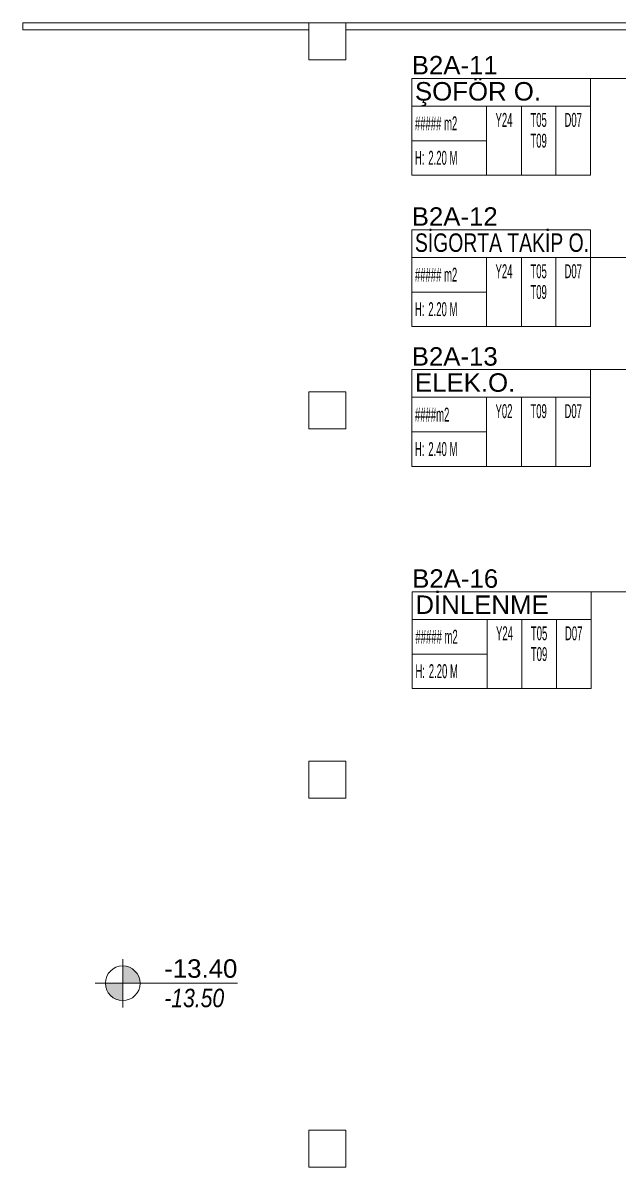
# Model space of a CAD drawing. Header units: metres. Extents: x -17822 to 152406, y -4219 to 19791.
# Drawn here: x 30340 to 31630, y 1600 to 4080 of the extents above; entities that cross this region are included whole.
import ezdxf
from ezdxf.enums import TextEntityAlignment as Align

# ---------------------------------------------------------------- set-up
doc = ezdxf.new("R2010")
doc.units = ezdxf.units.M
doc.header["$LTSCALE"] = 100
doc.header["$MEASUREMENT"] = 0
doc.layers.get('0').update_dxf_attribs({"color": 9, "lineweight": 9})
for name, color, linetype, lineweight in [('00', 9, 'Continuous', 9), ('01', 9, 'Continuous', 9), ('06D', 9, 'Continuous', 9), ('21', 9, 'Continuous', 9), ('21_mahal200', 9, 'Continuous', 9)]:
    doc.layers.add(name, color=color, linetype=linetype, lineweight=lineweight)
doc.styles.add('Arial', font='arial.ttf', dxfattribs={"height": 2.5})
doc.styles.add('MuuM_TEXT-ITALIC', font='ARIALNI.TTF')
doc.styles.add('MuuM_TEXT-STANDART', font='ARIALN.TTF')
doc.dimstyles.new('MuuM_DIM200', dxfattribs={"dimscale": 20, "dimtxt": 2, "dimasz": 1, "dimexe": 1, "dimexo": 1, "dimgap": 1, "dimtad": 1, "dimdec": 1, "dimrnd": 0.5, "dimdsep": 46, "dimtxsty": 'MuuM_TEXT-STANDART', "dimblk": 'ARCHTICK', "dimcen": 0, "dimdle": 0.15, "dimclrd": 256, "dimclre": 256, "dimclrt": 256, "dimadec": 0, "dimazin": 0, "dimtfac": 5, "dimtdec": 1, "dimtix": 1, "dimtmove": 2, "dimatfit": 3, "dimldrblk": 'DOT', "dimfxl": 3, "dimfxlon": 1, "dimtolj": 1, "dimlwd": -1, "dimlwe": -1, "dimarcsym": 0})

# ---------------------------------------------------------------- blocks, each defined once
blk = doc.blocks.new('p-kolon_80x80')
blk.add_lwpolyline([(-40, -40), (40, -40), (40, 40), (-40, 40)], close=True)
blk = doc.blocks.new('2.Bod.Ara.Sitatik Elk.')
at = {"layer": '01'}
for p in [(3000, -4590), (3000, -5390), (3000, -6190), (3000, -6990)]:
    blk.add_blockref('p-kolon_80x80', p, dxfattribs=at)
blk = doc.blocks.new('0_elevationtarget-p-bk')
h = blk.add_hatch(color=250)
h.paths.add_polyline_path([(1.88, 0, 0.414214), (0, 1.88), (0, 0)])
h.paths.add_polyline_path([(0, 0), (-1.88, 0, 0.414214), (0, -1.88)])
blk.add_line((0, -2.62), (0, 2.62))
blk.add_lwpolyline([(12.45, 0), (-3, 0)])
blk.add_circle((0, 0), 1.88)
at = {"style": 'Arial'}
blk.add_attdef('BITMISKOT', text='', height=2, dxfattribs=at).set_placement((4.5, 0), align=Align.BOTTOM_LEFT)
at = {"style": 'MuuM_TEXT-ITALIC'}
blk.add_attdef('FINISHINGFLOORLEVEL', text='', height=2, dxfattribs=at).set_placement((4.5, -0.59), align=Align.TOP_LEFT)
blk = doc.blocks.new('_ArchTick')
at = {"color": 0, "linetype": 'ByBlock', "const_width": 0.15}
blk.add_lwpolyline([(-0.5, -0.5), (0.5, 0.5)], dxfattribs=at)
blk = doc.blocks.new('_Dot')
at = {"color": 0, "linetype": 'ByBlock', "lineweight": -2}
blk.add_line((-0.5, 0), (-1, 0), dxfattribs=at)
at = {"color": 0, "linetype": 'ByBlock', "const_width": 0.5}
blk.add_lwpolyline([(-0.25, 0, 1), (0.25, 0, 1)], format="xyb", close=True, dxfattribs=at)
blk = doc.blocks.new('0_roomno2')
blk.add_lwpolyline([(19.38, -10.5), (0, -10.5), (0, 0), (19.38, 0)], close=True)
for points in [[(0, -3), (19.38, -3)], [(8.12, -3), (8.12, -10.5)], [(11.88, -3), (11.88, -10.5)], [(15.62, -3), (15.62, -10.5)], [(0, -6.75), (8.12, -6.75)]]:
    blk.add_lwpolyline(points)
at = {"style": 'MuuM_TEXT-STANDART', "width": 0.6}
blk.add_text('H:', height=1.5, dxfattribs=at).set_placement((0.35, -8.61), align=Align.MIDDLE_LEFT)
at = {"style": 'Arial'}
blk.add_attdef('ODANO', (0, 1.17), '', height=2, dxfattribs=at)
blk.add_attdef('MEKANADI', text='', height=2, dxfattribs=at).set_placement((0.35, -3), align=Align.BOTTOM_LEFT)
at = {"style": 'MuuM_TEXT-STANDART', "width": 0.6}
for tag, p in [('M2', (0.35, -4.88)), ('TEMIZTAVANYUKSEKLIGI', (1.8, -8.61))]:
    blk.add_attdef(tag, text='', height=1.5, dxfattribs=at).set_placement(p, align=Align.MIDDLE_LEFT)
for tag, p in [('YER01', (10, -4.5)), ('TAVAN01', (13.75, -4.5)), ('DUVAR01', (17.5, -4.5)), ('YER02', (10, -6.75)), ('TAVAN02', (13.75, -6.75)), ('DUVAR02', (17.5, -6.75)), ('YER03', (10, -9)), ('TAVAN03', (13.75, -9)), ('DUVAR03', (17.5, -9))]:
    blk.add_attdef(tag, text='', height=1.5, dxfattribs=at).set_placement(p, align=Align.MIDDLE_CENTER)
blk = doc.blocks.new('2.Bod.Ara.Mimari Elk.')
at = {"layer": '00'}
for points in [[(2340, -4550), (2960, -4550), (2960, -4565), (2340, -4565)], [(3040, -4550), (3660, -4550), (3660, -4565), (3040, -4565)]]:
    blk.add_lwpolyline(points, close=True, dxfattribs=at)
at = {"layer": '21', "xscale": 20, "yscale": 20, "zscale": 20}
blk.add_blockref('0_elevationtarget-p-bk', (2556.3, -6631.6), dxfattribs=at).add_auto_attribs({'BITMISKOT': '-13.40', 'FINISHINGFLOORLEVEL': '-13.50'})
at = {"layer": '21_mahal200'}
ref = blk.add_blockref('0_roomno2', (3182.6, -4670.3), dxfattribs=dict(at, xscale=20, yscale=20, zscale=20))
ref.add_attrib('ODANO', 'B2A-11', (3182.6, -4661.7), dxfattribs={"layer": '0', "height": 40, "style": 'Arial'})
ref.add_attrib('MEKANADI', 'ŞOFÖR O.', dxfattribs={"layer": '0', "height": 40, "style": 'Arial'}).set_placement((3189.6, -4730.3), align=Align.BOTTOM_LEFT)
ref.add_attrib('M2', '##### m2', dxfattribs={"layer": '0', "height": 30, "style": 'MuuM_TEXT-STANDART', "width": 0.6}).set_placement((3189.6, -4767.8), align=Align.MIDDLE_LEFT)
ref.add_attrib('TEMIZTAVANYUKSEKLIGI', '2.20 M', dxfattribs={"layer": '0', "height": 30, "style": 'MuuM_TEXT-STANDART', "width": 0.6}).set_placement((3218.6, -4842.5), align=Align.MIDDLE_LEFT)
ref.add_attrib('YER01', 'Y24', dxfattribs={"layer": '0', "height": 30, "style": 'MuuM_TEXT-STANDART', "width": 0.6}).set_placement((3382.6, -4760.3), align=Align.MIDDLE_CENTER)
ref.add_attrib('TAVAN01', 'T05', dxfattribs={"layer": '0', "height": 30, "style": 'MuuM_TEXT-STANDART', "width": 0.6}).set_placement((3457.6, -4760.3), align=Align.MIDDLE_CENTER)
ref.add_attrib('DUVAR01', 'D07', dxfattribs={"layer": '0', "height": 30, "style": 'MuuM_TEXT-STANDART', "width": 0.6}).set_placement((3532.6, -4760.3), align=Align.MIDDLE_CENTER)
ref.add_attrib('TAVAN02', 'T09', dxfattribs={"layer": '0', "height": 30, "style": 'MuuM_TEXT-STANDART', "width": 0.6}).set_placement((3457.6, -4805.3), align=Align.MIDDLE_CENTER)
ref = blk.add_blockref('0_roomno2', (3182.6, -4998.3), dxfattribs=dict(at, xscale=20, yscale=20, zscale=20))
ref.add_attrib('ODANO', 'B2A-12', (3182.6, -4989.7), dxfattribs={"layer": '0', "height": 40, "style": 'Arial'})
ref.add_attrib('MEKANADI', 'SİGORTA TAKİP O.', dxfattribs={"layer": '0', "height": 40, "style": 'Arial', "width": 0.75}).set_placement((3189.6, -5058.3), align=Align.BOTTOM_LEFT)
ref.add_attrib('M2', '##### m2', dxfattribs={"layer": '0', "height": 30, "style": 'MuuM_TEXT-STANDART', "width": 0.6}).set_placement((3189.6, -5095.8), align=Align.MIDDLE_LEFT)
ref.add_attrib('TEMIZTAVANYUKSEKLIGI', '2.20 M', dxfattribs={"layer": '0', "height": 30, "style": 'MuuM_TEXT-STANDART', "width": 0.6}).set_placement((3218.6, -5170.5), align=Align.MIDDLE_LEFT)
ref.add_attrib('YER01', 'Y24', dxfattribs={"layer": '0', "height": 30, "style": 'MuuM_TEXT-STANDART', "width": 0.6}).set_placement((3382.6, -5088.3), align=Align.MIDDLE_CENTER)
ref.add_attrib('TAVAN01', 'T05', dxfattribs={"layer": '0', "height": 30, "style": 'MuuM_TEXT-STANDART', "width": 0.6}).set_placement((3457.6, -5088.3), align=Align.MIDDLE_CENTER)
ref.add_attrib('DUVAR01', 'D07', dxfattribs={"layer": '0', "height": 30, "style": 'MuuM_TEXT-STANDART', "width": 0.6}).set_placement((3532.6, -5088.3), align=Align.MIDDLE_CENTER)
ref.add_attrib('TAVAN02', 'T09', dxfattribs={"layer": '0', "height": 30, "style": 'MuuM_TEXT-STANDART', "width": 0.6}).set_placement((3457.6, -5133.3), align=Align.MIDDLE_CENTER)
ref = blk.add_blockref('0_roomno2', (3182.6, -5301.5), dxfattribs=dict(at, xscale=20, yscale=20, zscale=20))
ref.add_attrib('ODANO', 'B2A-13', (3182.6, -5292.9), dxfattribs={"layer": '0', "height": 40, "style": 'Arial'})
ref.add_attrib('MEKANADI', 'ELEK.O.', dxfattribs={"layer": '0', "height": 40, "style": 'Arial'}).set_placement((3189.6, -5361.5), align=Align.BOTTOM_LEFT)
ref.add_attrib('M2', '####m2', dxfattribs={"layer": '0', "height": 30, "style": 'MuuM_TEXT-STANDART', "width": 0.6}).set_placement((3189.6, -5399), align=Align.MIDDLE_LEFT)
ref.add_attrib('TEMIZTAVANYUKSEKLIGI', '2.40 M', dxfattribs={"layer": '0', "height": 30, "style": 'MuuM_TEXT-STANDART', "width": 0.6}).set_placement((3218.6, -5473.7), align=Align.MIDDLE_LEFT)
ref.add_attrib('YER01', 'Y02', dxfattribs={"layer": '0', "height": 30, "style": 'MuuM_TEXT-STANDART', "width": 0.6}).set_placement((3382.6, -5391.5), align=Align.MIDDLE_CENTER)
ref.add_attrib('TAVAN01', 'T09', dxfattribs={"layer": '0', "height": 30, "style": 'MuuM_TEXT-STANDART', "width": 0.6}).set_placement((3457.6, -5391.5), align=Align.MIDDLE_CENTER)
ref.add_attrib('DUVAR01', 'D07', dxfattribs={"layer": '0', "height": 30, "style": 'MuuM_TEXT-STANDART', "width": 0.6}).set_placement((3532.6, -5391.5), align=Align.MIDDLE_CENTER)
ref = blk.add_blockref('0_roomno2', (3183.6, -5783), dxfattribs=dict(at, xscale=20, yscale=20, zscale=20))
ref.add_attrib('ODANO', 'B2A-16', (3183.6, -5774.3), dxfattribs={"layer": '0', "height": 40, "style": 'Arial'})
ref.add_attrib('MEKANADI', 'DİNLENME', dxfattribs={"layer": '0', "height": 40, "style": 'Arial'}).set_placement((3190.6, -5843), align=Align.BOTTOM_LEFT)
ref.add_attrib('M2', '##### m2', dxfattribs={"layer": '0', "height": 30, "style": 'MuuM_TEXT-STANDART', "width": 0.6}).set_placement((3190.6, -5880.5), align=Align.MIDDLE_LEFT)
ref.add_attrib('TEMIZTAVANYUKSEKLIGI', '2.20 M', dxfattribs={"layer": '0', "height": 30, "style": 'MuuM_TEXT-STANDART', "width": 0.6}).set_placement((3219.6, -5955.1), align=Align.MIDDLE_LEFT)
ref.add_attrib('YER01', 'Y24', dxfattribs={"layer": '0', "height": 30, "style": 'MuuM_TEXT-STANDART', "width": 0.6}).set_placement((3383.6, -5873), align=Align.MIDDLE_CENTER)
ref.add_attrib('TAVAN01', 'T05', dxfattribs={"layer": '0', "height": 30, "style": 'MuuM_TEXT-STANDART', "width": 0.6}).set_placement((3458.6, -5873), align=Align.MIDDLE_CENTER)
ref.add_attrib('DUVAR01', 'D07', dxfattribs={"layer": '0', "height": 30, "style": 'MuuM_TEXT-STANDART', "width": 0.6}).set_placement((3533.6, -5873), align=Align.MIDDLE_CENTER)
ref.add_attrib('TAVAN02', 'T09', dxfattribs={"layer": '0', "height": 30, "style": 'MuuM_TEXT-STANDART', "width": 0.6}).set_placement((3458.6, -5918), align=Align.MIDDLE_CENTER)
for points in [[(3910.5, -4670.3), (3570.1, -4670.3)], [(4170.3, -5058.3), (3570.1, -5058.3)], [(4170.3, -5301.5), (3570.1, -5301.5)], [(3793.3, -5783), (3571.1, -5783)]]:
    blk.add_leader(points, dimstyle='MuuM_DIM200', override={"dimasz": 1, "dimfxl": 10}, dxfattribs=at)

msp = doc.modelspace()

# ---------------------------------------------------------------- block references
at = {"layer": '06D'}
for name in ['2.Bod.Ara.Sitatik Elk.', '2.Bod.Ara.Mimari Elk.']:
    msp.add_blockref(name, (28000, 8630), dxfattribs=at)

doc.saveas('drawing.dxf')
